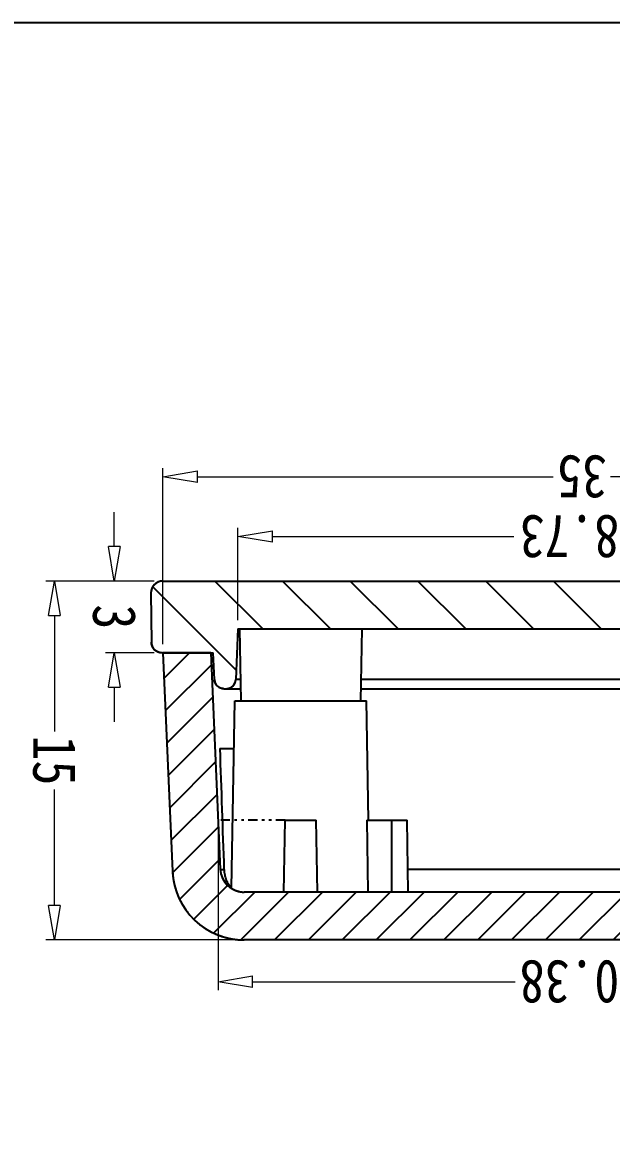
# Model space of a CAD drawing. Header units: millimetres. Extents: x 1786 to 3857, y -2202 to -1928.
# Drawn here: x 3593.37 to 3617.97, y -2122.41 to -2075.47 of the extents above; entities that cross this region are included whole.
import ezdxf

# ---------------------------------------------------------------- set-up
doc = ezdxf.new("R2010")
doc.units = ezdxf.units.MM
doc.linetypes.add('DIVIDE', pattern=[31.75, 12.7, -6.35, 0, -6.35, 0, -6.35])
doc.layers.add('dim', color=3, linetype='Continuous', lineweight=9)
doc.styles.add('FFS', font='SIMFANG.TTF', dxfattribs={"width": 0.85})
doc.dimstyles.new('YanXiu', dxfattribs={"dimtxt": 2.5, "dimasz": 2.2, "dimexe": 1, "dimexo": 0.6, "dimgap": 0.66, "dimtad": 0, "dimzin": 9, "dimdsep": 46, "dimtxsty": 'FFS', "dimblk": 'CLOSEDBLANK', "dimcen": 0, "dimclrd": 256, "dimclre": 131, "dimclrt": 42, "dimazin": 0, "dimtfac": 1, "dimtofl": 0, "dimtmove": 0, "dimatfit": 3, "dimldrblk": 'CLOSEDBLANK', "dimfxl": 0, "dimlwd": 5, "dimlwe": 5, "dimarcsym": 0})

# ---------------------------------------------------------------- blocks, each defined once
blk = doc.blocks.new('_ClosedBlank')
at = {"color": 0, "linetype": 'ByBlock', "lineweight": -2}
for p, q in [((-1, 0.167), (0, 0)), ((-1, 0.167), (-1, -0.167)), ((0, 0), (-1, -0.167))]:
    blk.add_line(p, q, dxfattribs=at)
blk = doc.blocks.new('*D259')
at = {"layer": 'Defpoints', "color": 0}
for p in [(3571.806, -2049.132, 0), (3573.837, -2049.132), (3571.806, -2052.132, 0)]:
    blk.add_point(p, dxfattribs=at)
at = {"layer": 'dim', "lineweight": 5}
for p, q in [((3573.837, -2047.692), (3573.837, -2046.252)), ((3573.837, -2053.572), (3573.837, -2055.012))]:
    blk.add_line(p, q, dxfattribs=at)
at = {"layer": 'dim', "color": 131, "lineweight": 5}
for p, q in [((3572.165, -2049.132), (3574.197, -2049.132)), ((3572.165, -2052.132), (3574.197, -2052.132))]:
    blk.add_line(p, q, dxfattribs=at)
at = {"layer": 'dim', "lineweight": 5, "xscale": 1.44, "yscale": 1.44, "zscale": 1.44}
for p, rotation in [((3573.837, -2049.132), 270), ((3573.837, -2052.132), 90)]:
    blk.add_blockref('_ClosedBlank', p, dxfattribs=dict(at, rotation=rotation))
at = {"layer": 'dim', "color": 42, "insert": (3573.837, -2050.632), "char_height": 1.8, "attachment_point": 5, "rotation": 90, "style": 'FFS'}
blk.add_mtext('3', dxfattribs=at)
blk = doc.blocks.new('*D260')
at = {"layer": 'Defpoints', "color": 0}
for p in [(3568.41, -2037.132, 0), (3576.337, -2037.132), (3571.806, -2052.132, 0)]:
    blk.add_point(p, dxfattribs=at)
at = {"layer": 'dim', "color": 131, "lineweight": 5}
for p, q in [((3568.77, -2037.132), (3576.697, -2037.132)), ((3572.165, -2052.132), (3576.697, -2052.132))]:
    blk.add_line(p, q, dxfattribs=at)
at = {"layer": 'dim', "lineweight": 5}
for p, q in [((3576.337, -2038.572), (3576.337, -2043.42)), ((3576.337, -2050.692), (3576.337, -2045.843))]:
    blk.add_line(p, q, dxfattribs=at)
at = {"layer": 'dim', "lineweight": 5, "xscale": 1.44, "yscale": 1.44, "zscale": 1.44}
for p, rotation in [((3576.337, -2037.132), 90), ((3576.337, -2052.132), 270)]:
    blk.add_blockref('_ClosedBlank', p, dxfattribs=dict(at, rotation=rotation))
at = {"layer": 'dim', "color": 42, "insert": (3576.337, -2044.632), "char_height": 1.8, "attachment_point": 5, "rotation": 90, "style": 'FFS'}
blk.add_mtext('15', dxfattribs=at)
blk = doc.blocks.new('*D264')
at = {"layer": 'Defpoints', "color": 0}
for p in [(3539.941, -2050.132, 0), (3568.671, -2050.132, 0), (3568.671, -2053.993)]:
    blk.add_point(p, dxfattribs=at)
at = {"layer": 'dim', "color": 131, "lineweight": 5}
for p, q in [((3539.941, -2050.492), (3539.941, -2054.352)), ((3568.671, -2050.492), (3568.671, -2054.352))]:
    blk.add_line(p, q, dxfattribs=at)
at = {"layer": 'dim', "lineweight": 5}
for p, q in [((3541.381, -2053.993), (3551.456, -2053.993)), ((3567.231, -2053.993), (3557.155, -2053.993))]:
    blk.add_line(p, q, dxfattribs=at)
at = {"layer": 'dim', "lineweight": 5, "xscale": 1.44, "yscale": 1.44, "zscale": 1.44, "rotation": 180}
blk.add_blockref('_ClosedBlank', (3539.941, -2053.993), dxfattribs=at)
at = {"layer": 'dim', "lineweight": 5, "xscale": 1.44, "yscale": 1.44, "zscale": 1.44}
blk.add_blockref('_ClosedBlank', (3568.671, -2053.993), dxfattribs=at)
at = {"layer": 'dim', "color": 42, "insert": (3554.306, -2053.993), "char_height": 1.8, "attachment_point": 5, "style": 'FFS'}
blk.add_mtext('28.73', dxfattribs=at)
blk = doc.blocks.new('*D258')
at = {"layer": 'Defpoints', "color": 0}
for p in [(3536.806, -2049.132, 0), (3571.806, -2049.132, 0), (3571.806, -2056.493)]:
    blk.add_point(p, dxfattribs=at)
at = {"layer": 'dim', "color": 131, "lineweight": 5}
for p, q in [((3536.806, -2049.492), (3536.806, -2056.852)), ((3571.806, -2049.492), (3571.806, -2056.852))]:
    blk.add_line(p, q, dxfattribs=at)
at = {"layer": 'dim', "lineweight": 5}
for p, q in [((3538.246, -2056.493), (3553.111, -2056.493)), ((3570.366, -2056.493), (3555.501, -2056.493))]:
    blk.add_line(p, q, dxfattribs=at)
at = {"layer": 'dim', "lineweight": 5, "xscale": 1.44, "yscale": 1.44, "zscale": 1.44, "rotation": 180}
blk.add_blockref('_ClosedBlank', (3536.806, -2056.493), dxfattribs=at)
at = {"layer": 'dim', "lineweight": 5, "xscale": 1.44, "yscale": 1.44, "zscale": 1.44}
blk.add_blockref('_ClosedBlank', (3571.806, -2056.493), dxfattribs=at)
at = {"layer": 'dim', "color": 42, "insert": (3554.306, -2056.493), "char_height": 1.8, "attachment_point": 5, "style": 'FFS'}
blk.add_mtext('35', dxfattribs=at)
blk = doc.blocks.new('*D265')
at = {"layer": 'Defpoints', "color": 0}
for p in [(3569.498, -2035.387), (3539.113, -2042.132, 0), (3569.498, -2042.132, 0)]:
    blk.add_point(p, dxfattribs=at)
at = {"layer": 'dim', "color": 131, "lineweight": 5}
for p, q in [((3539.113, -2041.772), (3539.113, -2035.028)), ((3569.498, -2041.772), (3569.498, -2035.028))]:
    blk.add_line(p, q, dxfattribs=at)
at = {"layer": 'dim', "lineweight": 5}
for p, q in [((3540.553, -2035.387), (3551.523, -2035.387)), ((3568.058, -2035.387), (3557.089, -2035.387))]:
    blk.add_line(p, q, dxfattribs=at)
at = {"layer": 'dim', "lineweight": 5, "xscale": 1.44, "yscale": 1.44, "zscale": 1.44, "rotation": 180}
blk.add_blockref('_ClosedBlank', (3539.113, -2035.387), dxfattribs=at)
at = {"layer": 'dim', "lineweight": 5, "xscale": 1.44, "yscale": 1.44, "zscale": 1.44}
blk.add_blockref('_ClosedBlank', (3569.498, -2035.387), dxfattribs=at)
at = {"layer": 'dim', "color": 42, "insert": (3554.306, -2035.387), "char_height": 1.8, "attachment_point": 5, "style": 'FFS'}
blk.add_mtext('30.38', dxfattribs=at)
blk = doc.blocks.new('*u276')
at = {"linetype": 'Continuous'}
h = blk.add_hatch(dxfattribs=at)
h.set_pattern_fill('DEFAULT__3', color=40, angle=225, style=0, pattern_type=0)
h.set_pattern_definition([(225, (405.5133, -372.2568), (0.7071068, -0.7071068), [])])
edge = h.paths.add_edge_path()
edge.add_line((-15.716, 26.343), (-13.714, 26.343))
edge.add_line((-15.716, 26.343), (-16.11, 35.387))
edge.add_spline(control_points=[(-16.11, 35.387), (-16.135, 35.952), (-16.544, 36.343), (-17.109, 36.343)], knot_values=[0, 0, 0, 0, 1, 1, 1, 1], weights=[1, 0.814909, 0.814909, 1], degree=3, periodic=0)
edge.add_line((-45.318, 36.343), (-17.109, 36.343))
edge.add_spline(control_points=[(-46.317, 35.387), (-46.292, 35.952), (-45.884, 36.343), (-45.318, 36.343)], knot_values=[0, 0, 0, 0, 1, 1, 1, 1], weights=[1, 0.814909, 0.814909, 1], degree=3, periodic=0)
edge.add_line((-46.712, 26.343), (-46.317, 35.387))
edge.add_line((-48.714, 26.343), (-46.712, 26.343))
edge.add_line((-48.714, 26.343), (-48.315, 35.474))
edge.add_spline(control_points=[(-48.315, 35.474), (-48.241, 37.17), (-47.015, 38.343), (-45.318, 38.343)], knot_values=[0, 0, 0, 0, 1, 1, 1, 1], weights=[1, 0.814909, 0.814909, 1], degree=3, periodic=0)
edge.add_line((-45.318, 38.343), (-17.109, 38.343))
edge.add_spline(control_points=[(-14.112, 35.474), (-14.186, 37.17), (-15.412, 38.343), (-17.109, 38.343)], knot_values=[0, 0, 0, 0, 1, 1, 1, 1], weights=[1, 0.814909, 0.814909, 1], degree=3, periodic=0)
edge.add_line((-13.714, 26.343), (-14.112, 35.474))
h = blk.add_hatch(dxfattribs=at)
h.set_pattern_fill('DEFAULT__4', color=40, scale=2, angle=135, style=0, pattern_type=0)
h.set_pattern_definition([(135, (405.5133, -372.2568), (-1.4142136, -1.4142136), [])])
edge = h.paths.add_edge_path()
edge.add_line((-13.681, 26.343), (-15.816, 26.343))
edge.add_spline(control_points=[(-13.681, 26.343), (-13.42, 26.343), (-13.234, 26.159), (-13.231, 25.897)], knot_values=[0, 0, 0, 0, 1, 1, 1, 1], weights=[1, 0.80679, 0.80679, 1], degree=3, periodic=0)
edge.add_line((-13.214, 23.848), (-13.231, 25.897))
edge.add_spline(control_points=[(-13.714, 23.343), (-13.419, 23.343), (-13.211, 23.553), (-13.214, 23.848)], knot_values=[0, 0, 0, 0, 1, 1, 1, 1], weights=[1, 0.802676, 0.802676, 1], degree=3, periodic=0)
edge.add_line((-13.714, 23.343), (-48.714, 23.343))
edge.add_spline(control_points=[(-48.714, 23.343), (-49.009, 23.343), (-49.216, 23.553), (-49.214, 23.848)], knot_values=[0, 0, 0, 0, 1, 1, 1, 1], weights=[1, 0.802676, 0.802676, 1], degree=3, periodic=0)
edge.add_line((-49.214, 23.848), (-49.196, 25.897))
edge.add_spline(control_points=[(-48.746, 26.343), (-49.008, 26.343), (-49.193, 26.159), (-49.196, 25.897)], knot_values=[0, 0, 0, 0, 1, 1, 1, 1], weights=[1, 0.80679, 0.80679, 1], degree=3, periodic=0)
edge.add_line((-46.612, 26.343), (-48.746, 26.343))
edge.add_line((-46.563, 27.461), (-46.612, 26.343))
edge.add_spline(control_points=[(-46.163, 27.843), (-46.389, 27.843), (-46.553, 27.687), (-46.563, 27.461)], knot_values=[0, 0, 0, 0, 1, 1, 1, 1], weights=[1, 0.814909, 0.814909, 1], degree=3, periodic=0)
edge.add_line((-46.071, 27.843), (-46.163, 27.843))
edge.add_spline(control_points=[(-46.071, 27.843), (-45.844, 27.843), (-45.681, 27.687), (-45.671, 27.461)], knot_values=[0, 0, 0, 0, 1, 1, 1, 1], weights=[1, 0.814909, 0.814909, 1], degree=3, periodic=0)
edge.add_line((-45.579, 25.343), (-45.671, 27.461))
edge.add_line((-16.849, 25.343), (-45.579, 25.343))
edge.add_line((-16.849, 25.343), (-16.756, 27.461))
edge.add_spline(control_points=[(-16.356, 27.843), (-16.583, 27.843), (-16.746, 27.687), (-16.756, 27.461)], knot_values=[0, 0, 0, 0, 1, 1, 1, 1], weights=[1, 0.814909, 0.814909, 1], degree=3, periodic=0)
edge.add_line((-16.264, 27.843), (-16.356, 27.843))
edge.add_spline(control_points=[(-16.264, 27.843), (-16.038, 27.843), (-15.874, 27.687), (-15.864, 27.461)], knot_values=[0, 0, 0, 0, 1, 1, 1, 1], weights=[1, 0.814909, 0.814909, 1], degree=3, periodic=0)
edge.add_line((-15.864, 27.461), (-15.816, 26.343))
at = {"color": 7, "linetype": 'Continuous'}
for p, q in [((-45.318, 38.343, 0), (-17.109, 38.343, 0)), ((-45.318, 38.343, 0), (-17.109, 38.343, 0)), ((-45.318, 36.343, 0), (-17.109, 36.343, 0)), ((-45.318, 36.343, 0), (-17.109, 36.343, 0)), ((-23.964, 36.343, 0), (-23.911, 33.343, 0)), ((-23.261, 33.343, 0), (-23.261, 36.343, 0)), ((-22.225, 33.343, 0), (-22.267, 36.343, 0)), ((-20.166, 36.343, 0), (-20.114, 33.343, 0)), ((-18.761, 36.343, 0), (-18.814, 33.343, 0)), ((-16.577, 36.183, 0), (-16.714, 28.343, 0)), ((-23.947, 35.387, 0), (-40.928, 35.387, 0)), ((-15.716, 26.343, 0), (-16.11, 35.387, 0)), ((-15.716, 26.343, 0), (-16.11, 35.387, 0)), ((-13.714, 26.343, 0), (-14.112, 35.474, 0)), ((-13.714, 26.343, 0), (-14.112, 35.474, 0)), ((-22.225, 33.343, 0), (-23.911, 33.343, 0)), ((-22.301, 33.343, 0), (-22.214, 28.343, 0)), ((-18.814, 33.343, 0), (-20.114, 33.343, 0)), ((-16.087, 30.343, 0), (-16.679, 30.343, 0)), ((-16.714, 28.343, 0), (-22.213, 28.343, 0)), ((-22.016, 25.343, 0), (-21.964, 28.343, 0)), ((-16.911, 25.343, 0), (-16.964, 28.343, 0)), ((-21.972, 27.843, 0), (-45.98, 27.843, 0)), ((-16.264, 27.843, 0), (-16.955, 27.843, 0)), ((-16.264, 27.843, 0), (-16.356, 27.843, 0)), ((-45.671, 27.461, 0), (-21.979, 27.461, 0)), ((-16.948, 27.461, 0), (-16.756, 27.461, 0)), ((-16.849, 25.343, 0), (-16.756, 27.461, 0)), ((-16.849, 25.343, 0), (-16.756, 27.461, 0)), ((-15.864, 27.461, 0), (-15.816, 26.343, 0)), ((-15.864, 27.461, 0), (-15.816, 26.343, 0)), ((-13.681, 26.343, 0), (-15.816, 26.343, 0)), ((-13.681, 26.343, 0), (-15.816, 26.343, 0)), ((-15.716, 26.343, 0), (-13.714, 26.343, 0)), ((-13.214, 23.848, 0), (-13.231, 25.897, 0)), ((-13.214, 23.848, 0), (-13.231, 25.897, 0)), ((-16.849, 25.343, 0), (-45.579, 25.343, 0)), ((-16.849, 25.343, 0), (-45.579, 25.343, 0)), ((-13.714, 23.343, 0), (-48.714, 23.343, 0)), ((-13.714, 23.343, 0), (-48.714, 23.343, 0))]:
    blk.add_line(p, q, dxfattribs=at)
at = {"color": 2, "linetype": 'DIVIDE', "ltscale": 0.03}
blk.add_line((-18.814, 33.343, 0), (-16.021, 33.343, 0), dxfattribs=at)
at = {"color": 7, "linetype": 'Continuous'}
for centre, radius, start, end in [((-17.109, 35.343, 0), 3, 2.5, 90), ((-17.109, 35.343, 0), 1, 2.5, 90), ((-16.356, 27.443, 0), 0.4, 90, 177.5), ((-16.264, 27.443, 0), 0.4, 2.5, 90), ((-13.681, 25.893, 0), 0.45, 0.5, 90), ((-13.714, 23.843, 0), 0.5, 270, 0.5)]:
    blk.add_arc(centre, radius, start, end, dxfattribs=at)
blk.add_ellipse((-16.403, 7.698, 0), major_axis=(-2.692, 85.935), ratio=0.012354, start_param=-1.304521, end_param=-1.242945, dxfattribs=at)
for points, start_tangent, end_tangent in [([(-14.112, 35.474, 0), (-14.114, 35.507, 0), (-14.116, 35.539, 0), (-14.118, 35.572, 0), (-14.121, 35.605, 0), (-14.124, 35.637, 0), (-14.127, 35.67, 0), (-14.131, 35.704, 0), (-14.135, 35.737, 0), (-14.14, 35.77, 0), (-14.145, 35.803, 0), (-14.15, 35.837, 0), (-14.156, 35.87, 0), (-14.162, 35.904, 0), (-14.169, 35.937, 0), (-14.176, 35.971, 0), (-14.183, 36.005, 0), (-14.191, 36.038, 0), (-14.199, 36.072, 0), (-14.208, 36.106, 0), (-14.217, 36.139, 0), (-14.226, 36.173, 0), (-14.236, 36.207, 0), (-14.247, 36.24, 0), (-14.257, 36.274, 0), (-14.269, 36.308, 0), (-14.28, 36.341, 0), (-14.292, 36.375, 0), (-14.305, 36.408, 0), (-14.318, 36.442, 0), (-14.331, 36.475, 0), (-14.345, 36.509, 0), (-14.359, 36.542, 0), (-14.374, 36.575, 0), (-14.389, 36.608, 0), (-14.405, 36.641, 0), (-14.421, 36.674, 0), (-14.437, 36.706, 0), (-14.454, 36.739, 0), (-14.471, 36.771, 0), (-14.489, 36.803, 0), (-14.507, 36.835, 0), (-14.525, 36.867, 0), (-14.544, 36.899, 0), (-14.564, 36.931, 0), (-14.584, 36.962, 0), (-14.604, 36.993, 0), (-14.625, 37.024, 0), (-14.646, 37.055, 0), (-14.667, 37.085, 0), (-14.689, 37.116, 0), (-14.711, 37.146, 0), (-14.734, 37.175, 0), (-14.757, 37.205, 0), (-14.78, 37.234, 0), (-14.804, 37.263, 0), (-14.828, 37.292, 0), (-14.853, 37.32, 0), (-14.878, 37.348, 0), (-14.903, 37.376, 0), (-14.929, 37.404, 0), (-14.955, 37.431, 0), (-14.981, 37.458, 0), (-15.008, 37.484, 0), (-15.035, 37.51, 0), (-15.062, 37.536, 0), (-15.09, 37.562, 0), (-15.118, 37.587, 0), (-15.146, 37.612, 0), (-15.175, 37.636, 0), (-15.204, 37.66, 0), (-15.233, 37.684, 0), (-15.262, 37.707, 0), (-15.292, 37.73, 0), (-15.322, 37.753, 0), (-15.352, 37.775, 0), (-15.383, 37.796, 0), (-15.413, 37.818, 0), (-15.444, 37.839, 0), (-15.476, 37.859, 0), (-15.507, 37.879, 0), (-15.539, 37.899, 0), (-15.57, 37.918, 0), (-15.602, 37.937, 0), (-15.635, 37.956, 0), (-15.667, 37.974, 0), (-15.699, 37.991, 0), (-15.732, 38.008, 0), (-15.765, 38.025, 0), (-15.798, 38.041, 0), (-15.831, 38.057, 0), (-15.864, 38.073, 0), (-15.898, 38.088, 0), (-15.931, 38.102, 0), (-15.965, 38.116, 0), (-15.998, 38.13, 0), (-16.032, 38.143, 0), (-16.066, 38.156, 0), (-16.1, 38.168, 0), (-16.134, 38.18, 0), (-16.168, 38.192, 0), (-16.202, 38.203, 0), (-16.236, 38.213, 0), (-16.27, 38.223, 0), (-16.304, 38.233, 0), (-16.338, 38.242, 0), (-16.372, 38.251, 0), (-16.406, 38.26, 0), (-16.44, 38.268, 0), (-16.474, 38.275, 0), (-16.508, 38.282, 0), (-16.542, 38.289, 0), (-16.576, 38.296, 0), (-16.61, 38.301, 0), (-16.644, 38.307, 0), (-16.678, 38.312, 0), (-16.712, 38.317, 0), (-16.745, 38.321, 0), (-16.779, 38.325, 0), (-16.813, 38.329, 0), (-16.846, 38.332, 0), (-16.879, 38.334, 0), (-16.913, 38.337, 0), (-16.946, 38.339, 0), (-16.979, 38.34, 0), (-17.012, 38.342, 0), (-17.044, 38.343, 0), (-17.077, 38.343, 0), (-17.109, 38.343, 0)], (-0.043619, 0.999048), (-1, 0)), ([(-16.11, 35.387, 0), (-16.111, 35.398, 0), (-16.112, 35.409, 0), (-16.112, 35.419, 0), (-16.113, 35.43, 0), (-16.114, 35.441, 0), (-16.115, 35.452, 0), (-16.117, 35.463, 0), (-16.118, 35.474, 0), (-16.12, 35.485, 0), (-16.121, 35.497, 0), (-16.123, 35.508, 0), (-16.125, 35.519, 0), (-16.127, 35.53, 0), (-16.129, 35.541, 0), (-16.132, 35.552, 0), (-16.134, 35.564, 0), (-16.137, 35.575, 0), (-16.139, 35.586, 0), (-16.142, 35.597, 0), (-16.145, 35.609, 0), (-16.148, 35.62, 0), (-16.152, 35.631, 0), (-16.155, 35.642, 0), (-16.159, 35.654, 0), (-16.163, 35.665, 0), (-16.166, 35.676, 0), (-16.17, 35.687, 0), (-16.175, 35.698, 0), (-16.179, 35.709, 0), (-16.183, 35.721, 0), (-16.188, 35.732, 0), (-16.193, 35.743, 0), (-16.198, 35.754, 0), (-16.203, 35.765, 0), (-16.208, 35.776, 0), (-16.213, 35.787, 0), (-16.219, 35.798, 0), (-16.224, 35.808, 0), (-16.23, 35.819, 0), (-16.236, 35.83, 0), (-16.242, 35.841, 0), (-16.248, 35.851, 0), (-16.254, 35.862, 0), (-16.261, 35.872, 0), (-16.267, 35.883, 0), (-16.274, 35.893, 0), (-16.281, 35.904, 0), (-16.288, 35.914, 0), (-16.295, 35.924, 0), (-16.303, 35.934, 0), (-16.31, 35.944, 0), (-16.318, 35.954, 0), (-16.325, 35.964, 0), (-16.333, 35.974, 0), (-16.341, 35.983, 0), (-16.349, 35.993, 0), (-16.357, 36.002, 0), (-16.366, 36.012, 0), (-16.374, 36.021, 0), (-16.383, 36.03, 0), (-16.391, 36.039, 0), (-16.4, 36.048, 0), (-16.409, 36.057, 0), (-16.418, 36.066, 0), (-16.427, 36.074, 0), (-16.436, 36.083, 0), (-16.446, 36.091, 0), (-16.455, 36.099, 0), (-16.465, 36.108, 0), (-16.474, 36.116, 0), (-16.484, 36.123, 0), (-16.494, 36.131, 0), (-16.504, 36.139, 0), (-16.514, 36.146, 0), (-16.524, 36.154, 0), (-16.534, 36.161, 0), (-16.544, 36.168, 0), (-16.554, 36.175, 0), (-16.565, 36.182, 0), (-16.575, 36.189, 0), (-16.586, 36.195, 0), (-16.596, 36.202, 0), (-16.607, 36.208, 0), (-16.618, 36.214, 0), (-16.629, 36.22, 0), (-16.639, 36.226, 0), (-16.65, 36.232, 0), (-16.661, 36.237, 0), (-16.672, 36.243, 0), (-16.683, 36.248, 0), (-16.694, 36.253, 0), (-16.705, 36.258, 0), (-16.717, 36.263, 0), (-16.728, 36.268, 0), (-16.739, 36.272, 0), (-16.75, 36.277, 0), (-16.762, 36.281, 0), (-16.773, 36.285, 0), (-16.784, 36.289, 0), (-16.795, 36.293, 0), (-16.807, 36.296, 0), (-16.818, 36.3, 0), (-16.83, 36.303, 0), (-16.841, 36.307, 0), (-16.852, 36.31, 0), (-16.864, 36.313, 0), (-16.875, 36.315, 0), (-16.886, 36.318, 0), (-16.898, 36.321, 0), (-16.909, 36.323, 0), (-16.92, 36.325, 0), (-16.932, 36.327, 0), (-16.943, 36.329, 0), (-16.954, 36.331, 0), (-16.966, 36.333, 0), (-16.977, 36.334, 0), (-16.988, 36.336, 0), (-16.999, 36.337, 0), (-17.01, 36.338, 0), (-17.022, 36.339, 0), (-17.033, 36.34, 0), (-17.044, 36.341, 0), (-17.055, 36.342, 0), (-17.066, 36.342, 0), (-17.077, 36.343, 0), (-17.088, 36.343, 0), (-17.099, 36.343, 0), (-17.109, 36.343, 0)], (-0.043619, 0.999048), (-1, 0)), ([(-16.265, 35.402, 0), (-16.273, 35.514, 0), (-16.293, 35.628, 0), (-16.322, 35.739, 0), (-16.359, 35.84, 0), (-16.402, 35.928, 0), (-16.449, 36.006, 0), (-16.5, 36.074, 0), (-16.555, 36.134, 0), (-16.577, 36.155, 0)], (-0.035507, 0.999369), (-0.739724, 0.67291)), ([(-16.11, 35.387, 0), (-16.128, 35.393, 0), (-16.18, 35.398, 0), (-16.265, 35.402, 0)], (-0.044708, 0.999), (-0.999551, 0.029947)), ([(-16.356, 27.843, 0), (-16.361, 27.843, 0), (-16.365, 27.843, 0), (-16.369, 27.843, 0), (-16.374, 27.843, 0), (-16.378, 27.843, 0), (-16.383, 27.842, 0), (-16.387, 27.842, 0), (-16.392, 27.842, 0), (-16.396, 27.841, 0), (-16.4, 27.841, 0), (-16.405, 27.84, 0), (-16.409, 27.84, 0), (-16.414, 27.839, 0), (-16.418, 27.838, 0), (-16.423, 27.838, 0), (-16.428, 27.837, 0), (-16.432, 27.836, 0), (-16.437, 27.835, 0), (-16.441, 27.834, 0), (-16.446, 27.833, 0), (-16.45, 27.832, 0), (-16.455, 27.831, 0), (-16.459, 27.83, 0), (-16.464, 27.829, 0), (-16.468, 27.827, 0), (-16.473, 27.826, 0), (-16.477, 27.824, 0), (-16.482, 27.823, 0), (-16.487, 27.821, 0), (-16.491, 27.82, 0), (-16.496, 27.818, 0), (-16.5, 27.817, 0), (-16.505, 27.815, 0), (-16.509, 27.813, 0), (-16.514, 27.811, 0), (-16.518, 27.809, 0), (-16.522, 27.807, 0), (-16.527, 27.805, 0), (-16.531, 27.803, 0), (-16.536, 27.801, 0), (-16.54, 27.799, 0), (-16.544, 27.796, 0), (-16.549, 27.794, 0), (-16.553, 27.792, 0), (-16.557, 27.789, 0), (-16.562, 27.787, 0), (-16.566, 27.784, 0), (-16.57, 27.781, 0), (-16.574, 27.779, 0), (-16.578, 27.776, 0), (-16.583, 27.773, 0), (-16.587, 27.77, 0), (-16.591, 27.767, 0), (-16.595, 27.764, 0), (-16.599, 27.761, 0), (-16.603, 27.758, 0), (-16.607, 27.755, 0), (-16.611, 27.752, 0), (-16.614, 27.749, 0), (-16.618, 27.746, 0), (-16.622, 27.742, 0), (-16.626, 27.739, 0), (-16.629, 27.736, 0), (-16.633, 27.732, 0), (-16.637, 27.729, 0), (-16.64, 27.725, 0), (-16.644, 27.722, 0), (-16.647, 27.718, 0), (-16.651, 27.714, 0), (-16.654, 27.711, 0), (-16.657, 27.707, 0), (-16.661, 27.703, 0), (-16.664, 27.699, 0), (-16.667, 27.695, 0), (-16.67, 27.691, 0), (-16.673, 27.688, 0), (-16.676, 27.684, 0), (-16.679, 27.68, 0), (-16.682, 27.676, 0), (-16.685, 27.671, 0), (-16.688, 27.667, 0), (-16.691, 27.663, 0), (-16.693, 27.659, 0), (-16.696, 27.655, 0), (-16.698, 27.651, 0), (-16.701, 27.646, 0), (-16.703, 27.642, 0), (-16.706, 27.638, 0), (-16.708, 27.634, 0), (-16.711, 27.629, 0), (-16.713, 27.625, 0), (-16.715, 27.621, 0), (-16.717, 27.616, 0), (-16.719, 27.612, 0), (-16.721, 27.607, 0), (-16.723, 27.603, 0), (-16.725, 27.599, 0), (-16.727, 27.594, 0), (-16.729, 27.59, 0), (-16.73, 27.585, 0), (-16.732, 27.581, 0), (-16.734, 27.576, 0), (-16.735, 27.572, 0), (-16.737, 27.567, 0), (-16.738, 27.563, 0), (-16.74, 27.558, 0), (-16.741, 27.554, 0), (-16.742, 27.549, 0), (-16.743, 27.545, 0), (-16.744, 27.54, 0), (-16.746, 27.536, 0), (-16.747, 27.531, 0), (-16.748, 27.527, 0), (-16.749, 27.522, 0), (-16.749, 27.518, 0), (-16.75, 27.513, 0), (-16.751, 27.509, 0), (-16.752, 27.505, 0), (-16.752, 27.5, 0), (-16.753, 27.496, 0), (-16.754, 27.491, 0), (-16.754, 27.487, 0), (-16.755, 27.482, 0), (-16.755, 27.478, 0), (-16.755, 27.474, 0), (-16.756, 27.469, 0), (-16.756, 27.465, 0), (-16.756, 27.461, 0)], (-1, 0), (-0.043619, -0.999048)), ([(-16.264, 27.843, 0), (-16.26, 27.843, 0), (-16.255, 27.843, 0), (-16.251, 27.843, 0), (-16.247, 27.843, 0), (-16.242, 27.843, 0), (-16.238, 27.842, 0), (-16.233, 27.842, 0), (-16.229, 27.842, 0), (-16.224, 27.841, 0), (-16.22, 27.841, 0), (-16.215, 27.84, 0), (-16.211, 27.84, 0), (-16.206, 27.839, 0), (-16.202, 27.838, 0), (-16.197, 27.838, 0), (-16.193, 27.837, 0), (-16.188, 27.836, 0), (-16.184, 27.835, 0), (-16.179, 27.834, 0), (-16.175, 27.833, 0), (-16.17, 27.832, 0), (-16.166, 27.831, 0), (-16.161, 27.83, 0), (-16.157, 27.829, 0), (-16.152, 27.827, 0), (-16.148, 27.826, 0), (-16.143, 27.824, 0), (-16.138, 27.823, 0), (-16.134, 27.821, 0), (-16.129, 27.82, 0), (-16.125, 27.818, 0), (-16.12, 27.817, 0), (-16.116, 27.815, 0), (-16.111, 27.813, 0), (-16.107, 27.811, 0), (-16.102, 27.809, 0), (-16.098, 27.807, 0), (-16.094, 27.805, 0), (-16.089, 27.803, 0), (-16.085, 27.801, 0), (-16.08, 27.799, 0), (-16.076, 27.796, 0), (-16.072, 27.794, 0), (-16.067, 27.792, 0), (-16.063, 27.789, 0), (-16.059, 27.787, 0), (-16.055, 27.784, 0), (-16.05, 27.781, 0), (-16.046, 27.779, 0), (-16.042, 27.776, 0), (-16.038, 27.773, 0), (-16.034, 27.77, 0), (-16.03, 27.767, 0), (-16.026, 27.764, 0), (-16.022, 27.761, 0), (-16.018, 27.758, 0), (-16.014, 27.755, 0), (-16.01, 27.752, 0), (-16.006, 27.749, 0), (-16.002, 27.746, 0), (-15.998, 27.742, 0), (-15.995, 27.739, 0), (-15.991, 27.736, 0), (-15.987, 27.732, 0), (-15.984, 27.729, 0), (-15.98, 27.725, 0), (-15.977, 27.722, 0), (-15.973, 27.718, 0), (-15.97, 27.714, 0), (-15.966, 27.711, 0), (-15.963, 27.707, 0), (-15.96, 27.703, 0), (-15.957, 27.699, 0), (-15.953, 27.695, 0), (-15.95, 27.691, 0), (-15.947, 27.688, 0), (-15.944, 27.684, 0), (-15.941, 27.68, 0), (-15.938, 27.676, 0), (-15.936, 27.671, 0), (-15.933, 27.667, 0), (-15.93, 27.663, 0), (-15.927, 27.659, 0), (-15.925, 27.655, 0), (-15.922, 27.651, 0), (-15.919, 27.646, 0), (-15.917, 27.642, 0), (-15.915, 27.638, 0), (-15.912, 27.634, 0), (-15.91, 27.629, 0), (-15.908, 27.625, 0), (-15.905, 27.621, 0), (-15.903, 27.616, 0), (-15.901, 27.612, 0), (-15.899, 27.607, 0), (-15.897, 27.603, 0), (-15.895, 27.599, 0), (-15.894, 27.594, 0), (-15.892, 27.59, 0), (-15.89, 27.585, 0), (-15.888, 27.581, 0), (-15.887, 27.576, 0), (-15.885, 27.572, 0), (-15.884, 27.567, 0), (-15.882, 27.563, 0), (-15.881, 27.558, 0), (-15.88, 27.554, 0), (-15.878, 27.549, 0), (-15.877, 27.545, 0), (-15.876, 27.54, 0), (-15.875, 27.536, 0), (-15.874, 27.531, 0), (-15.873, 27.527, 0), (-15.872, 27.522, 0), (-15.871, 27.518, 0), (-15.87, 27.513, 0), (-15.869, 27.509, 0), (-15.869, 27.505, 0), (-15.868, 27.5, 0), (-15.867, 27.496, 0), (-15.867, 27.491, 0), (-15.866, 27.487, 0), (-15.866, 27.482, 0), (-15.866, 27.478, 0), (-15.865, 27.474, 0), (-15.865, 27.469, 0), (-15.865, 27.465, 0), (-15.864, 27.461, 0)], (1, 0), (0.043619, -0.999048)), ([(-13.681, 26.343, 0), (-13.677, 26.343, 0), (-13.672, 26.343, 0), (-13.667, 26.343, 0), (-13.662, 26.343, 0), (-13.656, 26.343, 0), (-13.651, 26.342, 0), (-13.646, 26.342, 0), (-13.641, 26.341, 0), (-13.636, 26.341, 0), (-13.631, 26.34, 0), (-13.626, 26.34, 0), (-13.621, 26.339, 0), (-13.616, 26.338, 0), (-13.61, 26.338, 0), (-13.605, 26.337, 0), (-13.6, 26.336, 0), (-13.595, 26.335, 0), (-13.59, 26.334, 0), (-13.584, 26.333, 0), (-13.579, 26.331, 0), (-13.574, 26.33, 0), (-13.569, 26.329, 0), (-13.563, 26.327, 0), (-13.558, 26.326, 0), (-13.553, 26.325, 0), (-13.548, 26.323, 0), (-13.543, 26.321, 0), (-13.537, 26.32, 0), (-13.532, 26.318, 0), (-13.527, 26.316, 0), (-13.522, 26.314, 0), (-13.517, 26.312, 0), (-13.511, 26.31, 0), (-13.506, 26.308, 0), (-13.501, 26.306, 0), (-13.496, 26.303, 0), (-13.491, 26.301, 0), (-13.486, 26.299, 0), (-13.481, 26.296, 0), (-13.476, 26.293, 0), (-13.471, 26.291, 0), (-13.466, 26.288, 0), (-13.461, 26.285, 0), (-13.456, 26.283, 0), (-13.451, 26.28, 0), (-13.446, 26.277, 0), (-13.441, 26.274, 0), (-13.436, 26.271, 0), (-13.432, 26.267, 0), (-13.427, 26.264, 0), (-13.422, 26.261, 0), (-13.417, 26.258, 0), (-13.413, 26.254, 0), (-13.408, 26.251, 0), (-13.404, 26.247, 0), (-13.399, 26.244, 0), (-13.395, 26.24, 0), (-13.39, 26.236, 0), (-13.386, 26.233, 0), (-13.382, 26.229, 0), (-13.377, 26.225, 0), (-13.373, 26.221, 0), (-13.369, 26.217, 0), (-13.365, 26.213, 0), (-13.361, 26.209, 0), (-13.357, 26.205, 0), (-13.353, 26.2, 0), (-13.349, 26.196, 0), (-13.345, 26.192, 0), (-13.341, 26.187, 0), (-13.337, 26.183, 0), (-13.334, 26.179, 0), (-13.33, 26.174, 0), (-13.326, 26.17, 0), (-13.323, 26.165, 0), (-13.319, 26.16, 0), (-13.316, 26.156, 0), (-13.313, 26.151, 0), (-13.309, 26.146, 0), (-13.306, 26.142, 0), (-13.303, 26.137, 0), (-13.3, 26.132, 0), (-13.297, 26.127, 0), (-13.294, 26.122, 0), (-13.291, 26.117, 0), (-13.288, 26.112, 0), (-13.286, 26.107, 0), (-13.283, 26.102, 0), (-13.28, 26.097, 0), (-13.278, 26.092, 0), (-13.275, 26.087, 0), (-13.273, 26.082, 0), (-13.271, 26.077, 0), (-13.269, 26.072, 0), (-13.266, 26.067, 0), (-13.264, 26.062, 0), (-13.262, 26.057, 0), (-13.26, 26.051, 0), (-13.258, 26.046, 0), (-13.256, 26.041, 0), (-13.255, 26.036, 0), (-13.253, 26.031, 0), (-13.251, 26.025, 0), (-13.25, 26.02, 0), (-13.248, 26.015, 0), (-13.247, 26.01, 0), (-13.245, 26.005, 0), (-13.244, 25.999, 0), (-13.243, 25.994, 0), (-13.242, 25.989, 0), (-13.241, 25.984, 0), (-13.24, 25.979, 0), (-13.239, 25.973, 0), (-13.238, 25.968, 0), (-13.237, 25.963, 0), (-13.236, 25.958, 0), (-13.235, 25.953, 0), (-13.235, 25.948, 0), (-13.234, 25.943, 0), (-13.234, 25.937, 0), (-13.233, 25.932, 0), (-13.233, 25.927, 0), (-13.232, 25.922, 0), (-13.232, 25.917, 0), (-13.232, 25.912, 0), (-13.232, 25.907, 0), (-13.232, 25.902, 0), (-13.231, 25.897, 0)], (1, 0), (0.008727, -0.999962)), ([(-13.714, 23.343, 0), (-13.708, 23.343, 0), (-13.702, 23.343, 0), (-13.697, 23.344, 0), (-13.691, 23.344, 0), (-13.686, 23.344, 0), (-13.68, 23.344, 0), (-13.674, 23.345, 0), (-13.668, 23.345, 0), (-13.663, 23.346, 0), (-13.657, 23.346, 0), (-13.651, 23.347, 0), (-13.645, 23.348, 0), (-13.64, 23.349, 0), (-13.634, 23.35, 0), (-13.628, 23.351, 0), (-13.622, 23.352, 0), (-13.616, 23.353, 0), (-13.611, 23.354, 0), (-13.605, 23.355, 0), (-13.599, 23.357, 0), (-13.593, 23.358, 0), (-13.587, 23.36, 0), (-13.581, 23.361, 0), (-13.575, 23.363, 0), (-13.569, 23.364, 0), (-13.564, 23.366, 0), (-13.558, 23.368, 0), (-13.552, 23.37, 0), (-13.546, 23.372, 0), (-13.54, 23.374, 0), (-13.534, 23.376, 0), (-13.529, 23.379, 0), (-13.523, 23.381, 0), (-13.517, 23.383, 0), (-13.511, 23.386, 0), (-13.506, 23.389, 0), (-13.5, 23.391, 0), (-13.494, 23.394, 0), (-13.488, 23.397, 0), (-13.483, 23.4, 0), (-13.477, 23.403, 0), (-13.472, 23.406, 0), (-13.466, 23.409, 0), (-13.461, 23.412, 0), (-13.455, 23.415, 0), (-13.45, 23.419, 0), (-13.444, 23.422, 0), (-13.439, 23.426, 0), (-13.433, 23.429, 0), (-13.428, 23.433, 0), (-13.423, 23.437, 0), (-13.417, 23.44, 0), (-13.412, 23.444, 0), (-13.407, 23.448, 0), (-13.402, 23.452, 0), (-13.397, 23.456, 0), (-13.392, 23.46, 0), (-13.387, 23.465, 0), (-13.382, 23.469, 0), (-13.377, 23.473, 0), (-13.373, 23.478, 0), (-13.368, 23.482, 0), (-13.363, 23.487, 0), (-13.358, 23.491, 0), (-13.354, 23.496, 0), (-13.349, 23.501, 0), (-13.345, 23.505, 0), (-13.341, 23.51, 0), (-13.336, 23.515, 0), (-13.332, 23.52, 0), (-13.328, 23.525, 0), (-13.324, 23.53, 0), (-13.32, 23.535, 0), (-13.316, 23.54, 0), (-13.312, 23.545, 0), (-13.308, 23.551, 0), (-13.304, 23.556, 0), (-13.301, 23.561, 0), (-13.297, 23.567, 0), (-13.294, 23.572, 0), (-13.29, 23.577, 0), (-13.287, 23.583, 0), (-13.283, 23.588, 0), (-13.28, 23.594, 0), (-13.277, 23.599, 0), (-13.274, 23.605, 0), (-13.271, 23.611, 0), (-13.268, 23.616, 0), (-13.265, 23.622, 0), (-13.262, 23.628, 0), (-13.26, 23.633, 0), (-13.257, 23.639, 0), (-13.255, 23.645, 0), (-13.252, 23.651, 0), (-13.25, 23.657, 0), (-13.247, 23.662, 0), (-13.245, 23.668, 0), (-13.243, 23.674, 0), (-13.241, 23.68, 0), (-13.239, 23.686, 0), (-13.237, 23.692, 0), (-13.235, 23.697, 0), (-13.234, 23.703, 0), (-13.232, 23.709, 0), (-13.23, 23.715, 0), (-13.229, 23.721, 0), (-13.227, 23.727, 0), (-13.226, 23.733, 0), (-13.225, 23.739, 0), (-13.223, 23.744, 0), (-13.222, 23.75, 0), (-13.221, 23.756, 0), (-13.22, 23.762, 0), (-13.219, 23.768, 0), (-13.218, 23.774, 0), (-13.218, 23.779, 0), (-13.217, 23.785, 0), (-13.216, 23.791, 0), (-13.216, 23.797, 0), (-13.215, 23.802, 0), (-13.215, 23.808, 0), (-13.214, 23.814, 0), (-13.214, 23.82, 0), (-13.214, 23.825, 0), (-13.214, 23.831, 0), (-13.214, 23.836, 0), (-13.214, 23.842, 0), (-13.214, 23.848, 0)], (1, 0), (-0.008727, 0.999962))]:
    blk.add_spline(points, degree=3, dxfattribs=dict(at, start_tangent=start_tangent, end_tangent=end_tangent))
at = {"layer": 'Defpoints', "color": 2}
blk.add_lwpolyline([(-90.545, 126.633), (90.545, 126.633), (90.545, 0), (-90.545, 0)], close=True, dxfattribs=at)
at = {"layer": 'dim'}
for base, p1, p2, picture, middle, set_off in [((-16.02114, 40.08755), (-46.40607, 33.34324, 0), (-16.02114, 33.34324, 0), '*D265', (-31.21361, 40.08755), (-3585.51925, 2075.47495)), ((-13.714, 18.982, 0), (-48.714, 26.343, 0), (-13.714, 26.343, 0), '*D258', (-31.214, 18.982, 0), (-3585.519, 2075.475)), ((-16.849, 21.482, 0), (-45.579, 25.343, 0), (-16.849, 25.343, 0), '*D264', (-31.214, 21.482, 0), (-3585.519, 2075.475))]:
    dim = blk.add_linear_dim(base=base, p1=p1, p2=p2, dimstyle='YanXiu', override={"dimtxt": 1.8, "dimasz": 1.44, "dimexe": 0.35982, "dimexo": 0.35982, "dimgap": 0.35982, "dimzin": 8}, dxfattribs=at)
    dim.commit()
    dim.dimension.update_dxf_attribs({"geometry": picture, "text_midpoint": middle, "insert": set_off})
for base, p2, picture, middle in [((-9.182, 38.343, 0), (-17.109, 38.343, 0), '*D260', (-9.182, 30.843, 0)), ((-11.682, 26.343, 0), (-13.714, 26.343, 0), '*D259', (-11.682, 24.843, 0))]:
    dim = blk.add_linear_dim(base=base, p1=(-13.714, 23.343, 0), p2=p2, angle=90, dimstyle='YanXiu', override={"dimtxt": 1.8, "dimasz": 1.44, "dimexe": 0.35982, "dimexo": 0.35982, "dimgap": 0.35982, "dimzin": 8}, dxfattribs=at)
    dim.commit()
    dim.dimension.update_dxf_attribs({"geometry": picture, "text_midpoint": middle, "insert": (-3585.519, 2075.475)})

msp = doc.modelspace()

# ---------------------------------------------------------------- block references
at = {"rotation": 180}
msp.add_blockref('*u276', (3585.519, -2075.475, 0), dxfattribs=at)

doc.saveas('drawing.dxf')
